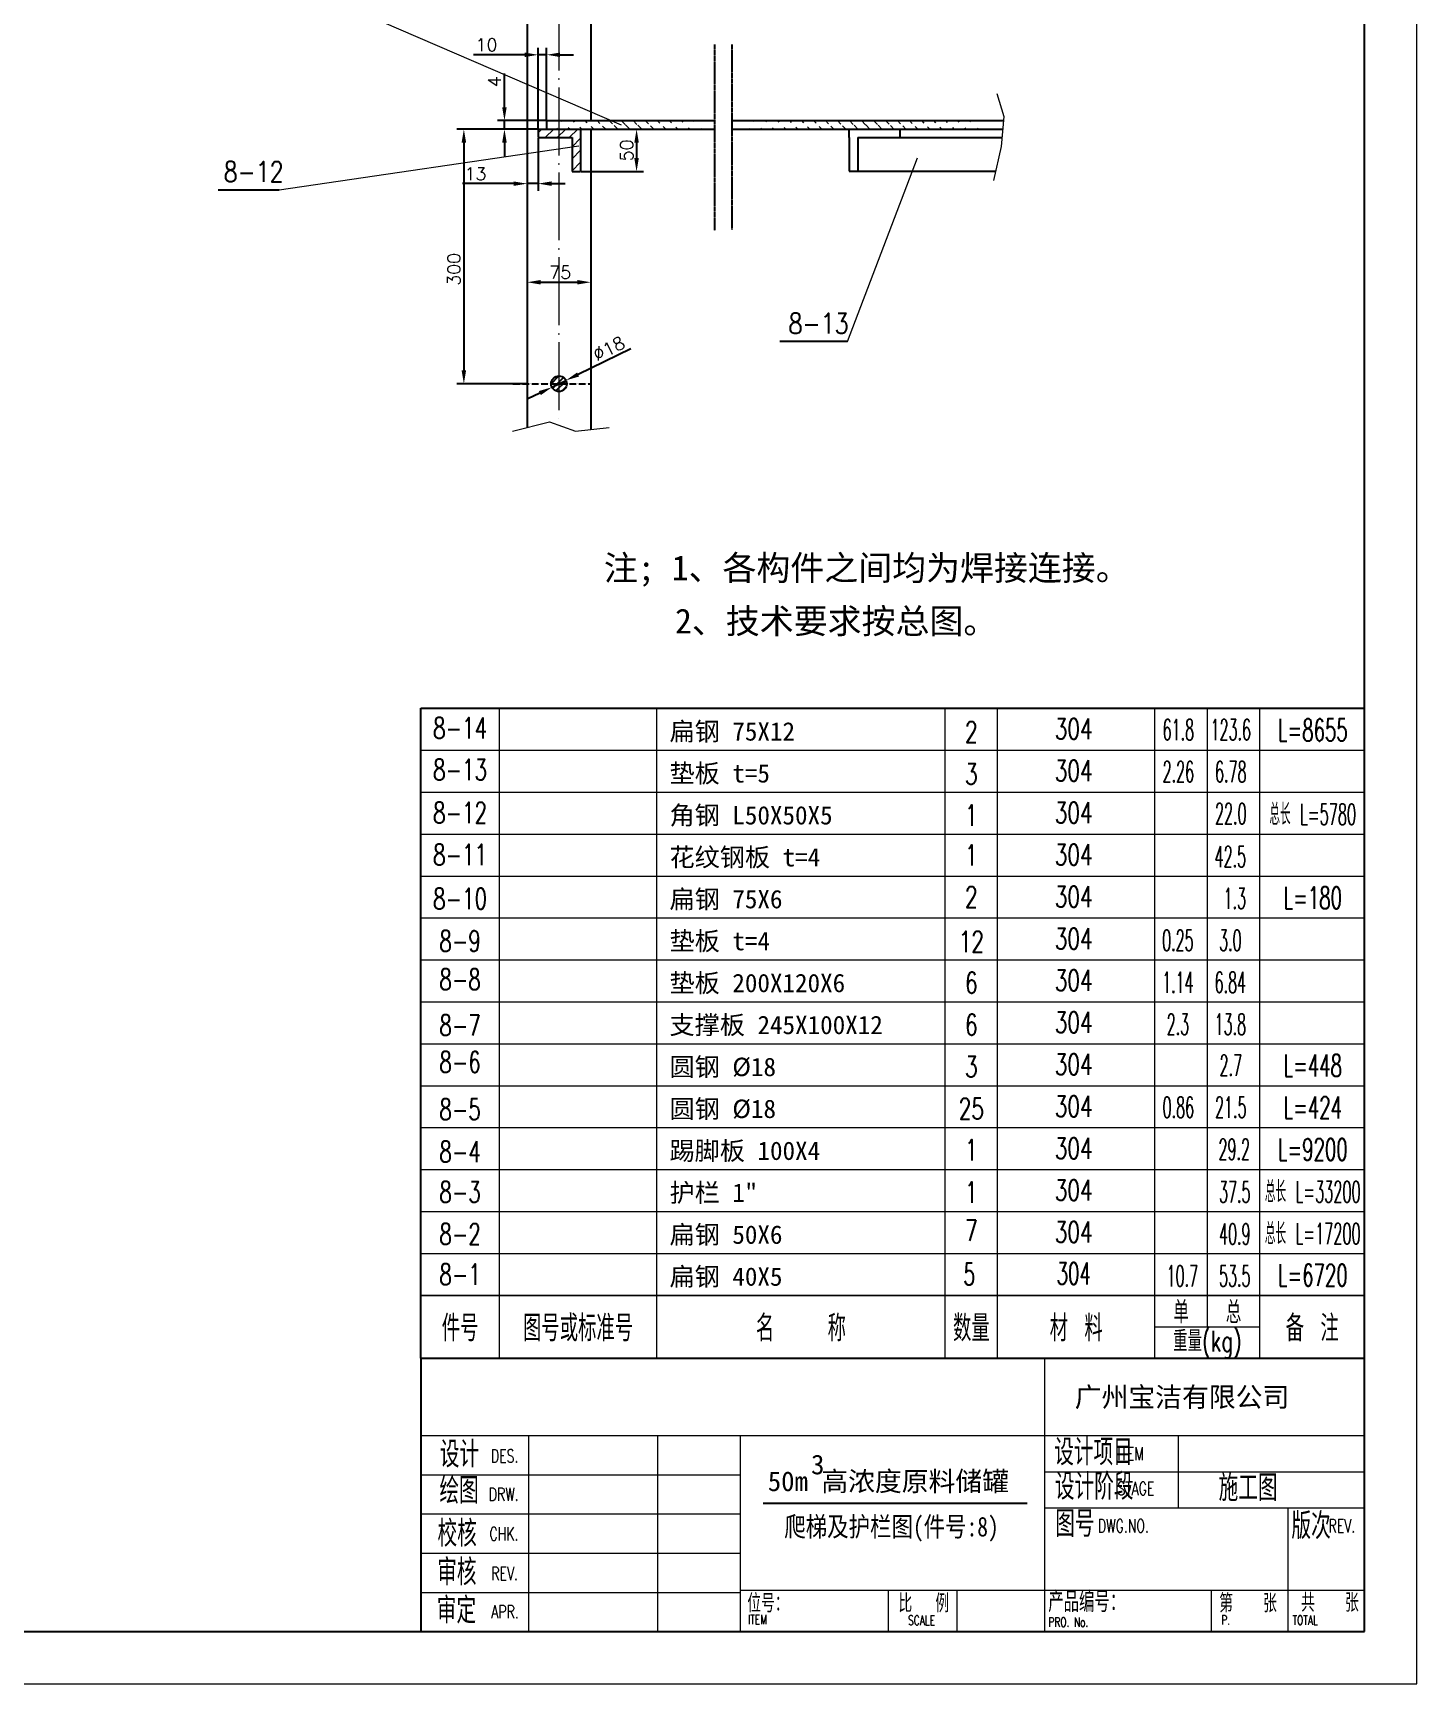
# Model space of a CAD drawing. Header units: inches. Extents: x 14786 to 39415, y 1343 to 18195.
# Drawn here: x 20904 to 25793, y 1343 to 7177 of the extents above; entities that cross this region are included whole.
import ezdxf
from ezdxf.enums import TextEntityAlignment as Align

# ---------------------------------------------------------------- set-up
doc = ezdxf.new("R2010")
doc.units = ezdxf.units.IN
doc.header["$MEASUREMENT"] = 0
for name, pattern in [('ACAD_ISO04W100', [30, 24, -3, 0, -3]), ('ACAD_ISO05W100', [33, 24, -3, 0, -3, 0, -3]), ('PHANTOM', [2.5, 1.25, -0.25, 0.25, -0.25, 0.25, -0.25])]:
    doc.linetypes.add(name, pattern=pattern)
for name, color, linetype in [('1', 1, 'ACAD_ISO05W100'), ('2', 3, 'Continuous'), ('4', 7, 'Continuous'), ('5', 6, 'PHANTOM')]:
    doc.layers.add(name, color=color, linetype=linetype)
for name, color, linetype, lineweight in [('TEXT', 3, 'Continuous', 15), ('图层1', 1, 'ACAD_ISO04W100', 18), ('细实线', 4, 'Continuous', 18)]:
    doc.layers.add(name, color=color, linetype=linetype, lineweight=lineweight)
doc.styles.add('HZ', font='TXT', dxfattribs={"width": 0.8, "bigfont": 'HZTXT'})
doc.styles.add('ROMANS', font='ROMANS', dxfattribs={"bigfont": 'HZTXT'})
doc.styles.add('STYLE1', font='SimSun.ttf', dxfattribs={"height": 40})
doc.styles.add('TKGSH', font='romand', dxfattribs={"bigfont": 'gsh'})
doc.dimstyles.get("Standard").update_dxf_attribs({"dimtxt": 1.8, "dimasz": 1.9, "dimexe": 1, "dimexo": 0.0625, "dimgap": 0.05, "dimtad": 1, "dimdec": 4, "dimzin": 0, "dimdsep": 46, "dimtxsty": 'ROMANS', "dimcen": 0.09, "dimclrd": 1, "dimclre": 1, "dimclrt": 2, "dimadec": 0, "dimazin": 0, "dimtfac": 1, "dimtdec": 4, "dimtofl": 0, "dimtmove": 0, "dimatfit": 3, "dimfxl": 0, "dimtolj": 1, "dimtzin": 0, "dimarcsym": 0})
pattern_1 = [(135, (5164.9, -1492.06), (-21.213246, -21.213246), [])]

# ---------------------------------------------------------------- blocks, each defined once
blk = doc.blocks.new('*D58')
at = {"layer": '4', "color": 1, "lineweight": -2}
for p, q in [((22649.8, 6806.3), (22649.8, 6620.1)), ((22688.8, 6806.3), (22688.8, 6620.1)), ((22602.3, 6645.1), (22421.6, 6645.1)), ((22688.8, 6645.1), (22649.8, 6645.1)), ((22736.3, 6645.1), (22783.8, 6645.1))]:
    blk.add_line(p, q, dxfattribs=at)
at = {"layer": '4', "color": 1}
for points in [[(22602.3, 6653), (22602.3, 6637.2), (22649.8, 6645.1)], [(22736.3, 6653), (22736.3, 6637.2), (22688.8, 6645.1)]]:
    blk.add_solid(points, dxfattribs=at)
at = {"layer": 'DEFPOINTS', "color": 0}
for p in [(22649.8, 6807.8), (22688.8, 6807.8), (22649.8, 6645.1)]:
    blk.add_point(p, dxfattribs=at)
at = {"layer": '4', "color": 2, "insert": (22467.3, 6680.1), "char_height": 45, "attachment_point": 5, "style": 'ROMANS'}
blk.add_mtext('\\A1;13', dxfattribs=at)
blk = doc.blocks.new('*D43')
at = {"layer": '4', "color": 1, "lineweight": -2}
for p, q in [((22688.8, 6839.4), (22688.8, 7125.5)), ((22718.8, 6869.4), (22718.8, 7125.5)), ((22641.3, 7100.5), (22460.6, 7100.5)), ((22718.8, 7100.5), (22688.8, 7100.5)), ((22766.3, 7100.5), (22813.8, 7100.5))]:
    blk.add_line(p, q, dxfattribs=at)
at = {"layer": '4', "color": 1}
for points in [[(22641.3, 7108.5), (22641.3, 7092.6), (22688.8, 7100.5)], [(22766.3, 7108.5), (22766.3, 7092.6), (22718.8, 7100.5)]]:
    blk.add_solid(points, dxfattribs=at)
at = {"layer": 'DEFPOINTS', "color": 0}
for p in [(22688.8, 7100.5), (22688.8, 6837.8), (22718.8, 6867.8)]:
    blk.add_point(p, dxfattribs=at)
at = {"layer": '4', "color": 2, "insert": (22506.3, 7135.5), "char_height": 45, "attachment_point": 5, "style": 'ROMANS'}
blk.add_mtext('\\A1;10', dxfattribs=at)
blk = doc.blocks.new('*D5')
at = {"layer": '4', "color": 1, "lineweight": -2}
for p, q in [((22648.2, 6837.8), (22401.3, 6837.8)), ((22426.3, 6790.3), (22426.3, 5985.3)), ((22648.2, 5937.8), (22401.3, 5937.8))]:
    blk.add_line(p, q, dxfattribs=at)
at = {"layer": '4', "color": 1}
for points in [[(22418.4, 6790.3), (22434.3, 6790.3), (22426.3, 6837.8)], [(22418.4, 5985.3), (22434.3, 5985.3), (22426.3, 5937.8)]]:
    blk.add_solid(points, dxfattribs=at)
at = {"layer": 'DEFPOINTS', "color": 0}
for p in [(22649.8, 6837.8), (22426.3, 5937.8), (22649.8, 5937.8)]:
    blk.add_point(p, dxfattribs=at)
at = {"layer": '4', "color": 2, "insert": (22391.3, 6342.3), "char_height": 45, "attachment_point": 5, "rotation": 90, "style": 'ROMANS'}
blk.add_mtext('\\A1;300', dxfattribs=at)
blk = doc.blocks.new('*D6')
at = {"layer": '4', "color": 1, "lineweight": -2}
for p, q in [((22844, 6837.8), (23061.4, 6837.8)), ((23036.4, 6790.3), (23036.4, 6735.3)), ((22840.3, 6687.8), (23061.4, 6687.8))]:
    blk.add_line(p, q, dxfattribs=at)
at = {"layer": '4', "color": 1}
for points in [[(23028.5, 6790.3), (23044.4, 6790.3), (23036.4, 6837.8)], [(23028.5, 6735.3), (23044.4, 6735.3), (23036.4, 6687.8)]]:
    blk.add_solid(points, dxfattribs=at)
at = {"layer": 'DEFPOINTS', "color": 0}
for p in [(22842.5, 6837.8), (22838.8, 6687.8), (23036.4, 6687.8)]:
    blk.add_point(p, dxfattribs=at)
at = {"layer": '4', "color": 2, "insert": (23001.4, 6762.8), "char_height": 45, "attachment_point": 5, "rotation": 90, "style": 'ROMANS'}
blk.add_mtext('\\A1;50', dxfattribs=at)
blk = doc.blocks.new('*D7')
at = {"layer": '4', "color": 1, "lineweight": -2}
for p, q in [((22569.7, 6915.3), (22569.7, 7034.2)), ((22717.2, 6867.8), (22544.7, 6867.8)), ((22687.2, 6837.8), (22544.7, 6837.8)), ((22569.7, 6837.8), (22569.7, 6867.8)), ((22569.7, 6790.3), (22569.7, 6742.8))]:
    blk.add_line(p, q, dxfattribs=at)
at = {"layer": '4', "color": 1}
for points in [[(22561.7, 6915.3), (22577.6, 6915.3), (22569.7, 6867.8)], [(22561.7, 6790.3), (22577.6, 6790.3), (22569.7, 6837.8)]]:
    blk.add_solid(points, dxfattribs=at)
at = {"layer": 'DEFPOINTS', "color": 0}
for p in [(22569.7, 6837.8), (22688.8, 6837.8), (22718.8, 6867.8)]:
    blk.add_point(p, dxfattribs=at)
at = {"layer": '4', "color": 2, "insert": (22534.7, 7005.7), "char_height": 45, "attachment_point": 5, "rotation": 90, "style": 'ROMANS'}
blk.add_mtext('\\A1;4', dxfattribs=at)
blk = doc.blocks.new('*D8')
at = {"layer": '4', "color": 1, "lineweight": -2}
for p, q in [((22649.8, 6361.2), (22649.8, 6271.7)), ((22874.8, 6361.2), (22874.8, 6271.7)), ((22697.3, 6296.7), (22827.3, 6296.7))]:
    blk.add_line(p, q, dxfattribs=at)
at = {"layer": '4', "color": 1}
for points in [[(22697.3, 6304.6), (22697.3, 6288.7), (22649.8, 6296.7)], [(22827.3, 6304.6), (22827.3, 6288.7), (22874.8, 6296.7)]]:
    blk.add_solid(points, dxfattribs=at)
at = {"layer": 'DEFPOINTS', "color": 0}
for p in [(22649.8, 6362.8), (22874.8, 6362.8), (22874.8, 6296.7)]:
    blk.add_point(p, dxfattribs=at)
at = {"layer": '4', "color": 2, "insert": (22766.9, 6331.7), "char_height": 45, "attachment_point": 5, "style": 'ROMANS'}
blk.add_mtext('\\A1;75', dxfattribs=at)
blk = doc.blocks.new('*D82')
at = {"layer": '4', "color": 1, "lineweight": -2}
for p, q in [((23015.7, 6061.2), (22829.8, 5970.7)), ((22694.8, 5904.9), (22652.1, 5884.1)), ((22737.5, 5925.7), (22787.1, 5949.9))]:
    blk.add_line(p, q, dxfattribs=at)
at = {"layer": '4', "color": 1}
for points in [[(22826.3, 5977.8), (22833.3, 5963.6), (22787.1, 5949.9)], [(22691.3, 5912.1), (22698.2, 5897.8), (22737.5, 5925.7)]]:
    blk.add_solid(points, dxfattribs=at)
at = {"layer": 'DEFPOINTS', "color": 0}
for p in [(22737.5, 5925.7), (22787.1, 5949.9)]:
    blk.add_point(p, dxfattribs=at)
at = {"layer": '4', "color": 2, "insert": (22938.1, 6062.4), "char_height": 45, "attachment_point": 5, "rotation": 25.96182, "style": 'ROMANS'}
blk.add_mtext('\\A1;%%c18', dxfattribs=at)

msp = doc.modelspace()

# ---------------------------------------------------------------- hatches: boundary and pattern name
at = {"layer": '4', "linetype": 'Continuous'}
h = msp.add_hatch(dxfattribs=at)
h.set_pattern_fill('ANSI31', color=256, scale=120.00024, style=0)
h.set_pattern_definition([(45, (5164.9, -1492.06), (-10.606623, 10.606623), [])])
h.paths.add_polyline_path([(22789.9, 5937.8), (22762.3, 5937.8), (22762.3, 5910.2, 0.414214)])
h.paths.add_polyline_path([(22762.3, 5965.4), (22762.3, 5937.8), (22789.9, 5937.8, 0.414214)])
h.paths.add_polyline_path([(22762.3, 5965.4, 0.414214), (22734.7, 5937.8), (22762.3, 5937.8)])
h.paths.add_polyline_path([(22762.3, 5937.8), (22734.7, 5937.8, 0.414214), (22762.3, 5910.2)])
at = {"layer": 'TEXT'}
h = msp.add_hatch(dxfattribs=at)
h.set_pattern_fill('ANSI31', color=256, scale=240.00048, angle=90, style=0)
h.set_pattern_definition(pattern_1)
edge = h.paths.add_edge_path()
edge.add_line((22718.8, 6867.8), (23311.3, 6867.8))
edge.add_line((22688.8, 6837.8), (23311.3, 6837.8))
h = msp.add_hatch(dxfattribs=at)
h.set_pattern_fill('ANSI31', color=256, scale=240.00048, style=0)
h.set_pattern_definition([(45, (5164.9, -1492.06), (-21.213246, 21.213246), [])])
h.paths.add_polyline_path([(22762.3, 6837.8), (22762.3, 6807.8), (22808.8, 6807.8), (22808.8, 6687.8), (22838.8, 6687.8), (22838.8, 6837.8)])
h.paths.add_polyline_path([(22688.8, 6837.8), (22688.8, 6807.8), (22762.3, 6807.8), (22762.3, 6837.8)])
h = msp.add_hatch(dxfattribs=at)
h.set_pattern_fill('ANSI31', color=256, scale=240.00048, angle=90, style=0)
h.set_pattern_definition(pattern_1)
edge = h.paths.add_edge_path()
edge.add_line((23373.5, 6837.8), (24330.1, 6837.8))
edge.add_line((23373.5, 6867.8), (24332.8, 6867.8))

# ---------------------------------------------------------------- linework, layer by layer
for p, q in [((25608.1, 1528), (25608.1, 16722.9)), ((22273.9, 4791), (25608.1, 4791)), ((22273.9, 2716), (22273.9, 4791)), ((22273.9, 2493.7), (22273.9, 2716)), ((22273.9, 2493.7), (25608.7, 2493.7)), ((22273.9, 2493.7), (25608.1, 2493.7)), ((22273.9, 2493.7), (22273.9, 1528)), ((25608.1, 1528), (25608.1, 2493.7)), ((23484, 1981.7), (24416.6, 1981.7)), ((15249.7, 1528), (25608.1, 1528)), ((22273.9, 1528), (25608.1, 1528))]:
    msp.add_line(p, q)
at = {"layer": '1'}
msp.add_line((22599.8, 5937.8), (22874.8, 5937.8), dxfattribs=at)
at = {"layer": '4'}
for p, q in [((22649.8, 7277.1), (22649.8, 5783.4)), ((21558.4, 6623.5), (21773.9, 6623.5)), ((23781.3, 6087.3), (23542.8, 6087.3))]:
    msp.add_line(p, q, dxfattribs=at)
at = {"layer": '4', "linetype": 'Continuous'}
for p, q in [((22874.8, 7270.1), (22874.8, 6867.8)), ((22688.8, 6837.8), (22688.8, 6807.8)), ((22688.8, 6837.8), (23311.3, 6837.8)), ((22718.8, 6867.8), (22718.8, 6837.8)), ((22718.8, 6867.8), (23311.3, 6867.8)), ((22838.8, 6837.8), (22838.8, 6687.8)), ((22874.8, 6837.8), (22874.8, 5776.4)), ((23373.5, 6867.8), (24332.8, 6867.8)), ((23373.5, 6837.8), (24330.1, 6837.8)), ((23787.6, 6807.8), (23787.6, 6837.8)), ((23967.6, 6807.8), (23967.6, 6837.8)), ((22688.8, 6807.8), (22808.8, 6807.8)), ((22808.8, 6807.8), (22808.8, 6687.8)), ((23787.6, 6807.8), (23787.6, 6689.8)), ((23817.6, 6807.8), (24327.4, 6807.8)), ((23817.6, 6807.8), (23817.6, 6689.8)), ((22808.8, 6687.8), (22838.8, 6687.8)), ((23787.6, 6689.8), (24304.9, 6689.8))]:
    msp.add_line(p, q, dxfattribs=at)
msp.add_circle((22762.3, 5937.8), 27.6, dxfattribs=at)
at = {"layer": '5'}
for p, q in [((23311.3, 7137.4), (23311.3, 6479.1)), ((23373.5, 7137.3), (23373.5, 6483.6))]:
    msp.add_line(p, q, dxfattribs=at)
at = {"layer": 'TEXT'}
for p, q in [((25793.4, 1342.7), (25793.4, 16908.2)), ((21772.7, 7375.3), (22981.6, 6853.4)), ((21773.9, 6623.5), (22832.8, 6778.5)), ((23781.3, 6087.3), (24028.7, 6735.9)), ((22551.8, 2716), (22551.8, 4791)), ((23107.6, 2716), (23107.6, 4791)), ((24126.6, 2716), (24126.6, 4791)), ((24311.8, 2716), (24311.8, 4791)), ((24867.6, 2716), (24867.6, 4791)), ((25052.9, 2716), (25052.9, 4791)), ((25238.2, 2716), (25238.2, 4791)), ((22273.9, 4642.8), (25608.1, 4642.8)), ((22273.9, 4494.6), (25608.1, 4494.6)), ((22273.9, 4346.3), (25608.1, 4346.3)), ((22273.9, 4198.1), (25608.1, 4198.1)), ((22273.9, 4049.9), (25608.1, 4049.9)), ((22273.9, 3901.7), (25608.1, 3901.7)), ((22273.9, 3753.5), (25608.1, 3753.5)), ((22273.9, 3605.3), (25608.1, 3605.3)), ((22273.9, 3457.1), (25608.1, 3457.1)), ((22273.9, 3308.9), (25608.1, 3308.9)), ((22273.9, 3160.6), (25608.1, 3160.6)), ((22273.9, 3012.4), (25608.1, 3012.4)), ((22273.9, 2864.2), (25608.1, 2864.2)), ((25608.1, 2716), (22273.9, 2716)), ((22273.9, 2716), (25608.1, 2716)), ((22551.8, 2493.7), (22551.8, 2716)), ((23107.6, 2493.7), (23107.6, 2716)), ((24126.6, 2493.7), (24126.6, 2716)), ((24311.8, 2493.7), (24311.8, 2716)), ((24867.6, 2493.7), (24867.6, 2716)), ((25052.9, 2604.8), (25052.9, 2716)), ((25238.2, 2493.7), (25238.2, 2716)), ((24867.6, 2604.8), (25238.2, 2604.8)), ((14786.4, 1342.7), (25793.4, 1342.7))]:
    msp.add_line(p, q, dxfattribs=at)
for points in [[(24309.6, 6963.4), (24334.1, 6882.3), (24324.5, 6776.1), (24297.1, 6655.9)], [(22597.7, 5770.4), (22729.1, 5803.3), (22821.1, 5770.4), (22939.5, 5783.6)]]:
    msp.add_lwpolyline(points, dxfattribs=at)
at = {"layer": '图层1', "ltscale": 10}
msp.add_line((22762.3, 7285.1), (22762.3, 5791.4), dxfattribs=at)
at = {"layer": '细实线'}
for p, q in [((24477.2, 2493.7), (24477.2, 1528)), ((22273.9, 2220.4), (25606.8, 2220.4)), ((22655.2, 2220.4), (22655.2, 1528)), ((23110.7, 2220.4), (23110.7, 1528)), ((23402.2, 2220.4), (23402.2, 1528)), ((24950.9, 1965.3), (24950.9, 2220.4)), ((22273.9, 2081.9), (23402.2, 2081.9)), ((24477.2, 2092.9), (25606.8, 2092.9)), ((22273.9, 1943.5), (23402.2, 1943.5)), ((24477.2, 1965.3), (25606.8, 1965.3)), ((25336.7, 1965.3), (25336.7, 1673.8)), ((22273.9, 1805), (23402.2, 1805)), ((22273.9, 1666.5), (23402.2, 1666.5)), ((23402.2, 1673.8), (25606.8, 1673.8)), ((23924.8, 1673.8), (23924.8, 1528)), ((24169, 1528), (24169, 1673.8)), ((25066.9, 1673.8), (25066.9, 1528)), ((25336.7, 1673.8), (25336.7, 1528))]:
    msp.add_line(p, q, dxfattribs=at)

# ---------------------------------------------------------------- texts
at = {"layer": '2', "style": 'HZ', "width": 0.8}
for s, p in [('8-12', (21577.4, 6651.2)), ('8-13', (23573.3, 6115))]:
    msp.add_text(s, height=72, dxfattribs=at).set_placement(p)
at = {"layer": 'TEXT', "style": 'STYLE1'}
for s, height, p in [('注; 1、各构件之间均为焊接连接。', 87.885, (22920.9, 5243.3)), ('2、技术要求按总图。', 87.89, (23172.1, 5055.3)), ('扁钢 75X12', 65.1, (23152.9, 4676.8)), ('垫板 t=5', 65.1, (23152.9, 4528.6)), ('角钢 L50X50X5', 65.1, (23152.9, 4380.4)), ('花纹钢板 t=4', 65.1, (23152.9, 4232.2)), ('扁钢 75X6', 65.1, (23152.9, 4084)), ('垫板 t=4', 65.1, (23152.9, 3935.8)), ('垫板 200X120X6', 65.1, (23152.9, 3787.6)), ('支撑板 245X100X12', 65.1, (23152.9, 3639.3)), ('圆钢 %%c18', 65.1, (23152.9, 3491.1)), ('圆钢 %%c18', 65.1, (23152.9, 3342.9)), ('踢脚板 100X4', 65.1, (23152.9, 3194.7)), ('护栏 1"', 65.1, (23152.9, 3046.5)), ('扁钢 50X6', 65.1, (23152.9, 2898.3)), ('扁钢 40X5', 65.1, (23152.9, 2750.1))]:
    msp.add_text(s, height=height, dxfattribs=at).set_placement(p)
at = {"layer": 'TEXT', "style": 'HZ'}
for s, height, width, p in [('8-14', 74.11, 0.7, (22412.8, 4684.4)), ('2', 74.1, 0.7, (24219.2, 4670.2)), ('304', 74.11, 0.7, (24580.8, 4681.3)), ('61.8', 74.11, 0.5, (24950.4, 4677.9)), ('123.6', 74.11, 0.5, (25135.7, 4677.9)), ('L=8655', 78, 0.6, (25425.2, 4675.2)), ('8-13', 74.11, 0.7, (22412.8, 4536.8)), ('3', 74.1, 0.7, (24219.2, 4522)), ('304', 74.11, 0.7, (24580.8, 4533.1)), ('2.26', 74.11, 0.5, (24950.4, 4529.6)), ('6.78', 74.11, 0.5, (25135.7, 4529.6)), ('8-12', 74.11, 0.7, (22412.8, 4385.3)), ('1', 74.1, 0.7, (24219.2, 4375.1)), ('304', 74.11, 0.7, (24580.8, 4384.8)), ('22.0', 74.11, 0.5, (25135.7, 4381.4)), ('总长 L=5780', 75, 0.5, (25425.2, 4378.7)), ('8-11', 74.11, 0.7, (22412.8, 4236.4)), ('1', 74.1, 0.7, (24219.2, 4234.8)), ('304', 74.11, 0.7, (24580.8, 4236.6)), ('42.5', 74.11, 0.5, (25134.1, 4230)), ('8-10', 74.11, 0.7, (22412.8, 4081)), ('2', 74.1, 0.7, (24219.2, 4086.6)), ('304', 74.11, 0.7, (24580.8, 4088.4)), ('1.3', 74.11, 0.5, (25149.8, 4081.7)), ('L=180', 78, 0.6, (25425.2, 4082.3)), ('8-9', 74.11, 0.7, (22412.8, 3932)), ('12', 74.11, 0.7, (24219.2, 3929.1)), ('304', 74.11, 0.7, (24580.8, 3940.2)), ('0.25', 74.11, 0.5, (24948.8, 3933.5)), ('3.0', 74.11, 0.5, (25134.1, 3933.5)), ('8-8', 74.11, 0.7, (22412.8, 3795.9)), ('6', 74.1, 0.7, (24219.2, 3784.5)), ('304', 74.11, 0.7, (24580.8, 3792)), ('1.14', 74.11, 0.5, (24948.8, 3785.3)), ('6.84', 74.11, 0.5, (25134.1, 3785.3)), ('8-7', 74.11, 0.7, (22412.8, 3634)), ('6', 74.1, 0.7, (24219.2, 3636.3)), ('304', 74.11, 0.7, (24580.8, 3643.8)), ('2.3', 74.11, 0.5, (24948.8, 3637.1)), ('13.8', 74.11, 0.5, (25134.1, 3637.1)), ('8-6', 74.11, 0.7, (22412.8, 3504.3)), ('3', 74.1, 0.7, (24219.2, 3487.3)), ('304', 74.11, 0.7, (24580.8, 3495.6)), ('2.7', 74.11, 0.5, (25135.7, 3492.2)), ('L=448', 78, 0.6, (25425.2, 3489.5)), ('8-5', 74.11, 0.7, (22412.8, 3336.1)), ('25', 74.11, 0.7, (24219.2, 3339.1)), ('304', 74.11, 0.7, (24580.8, 3347.4)), ('0.86', 74.11, 0.5, (24950.4, 3343.9)), ('21.5', 74.11, 0.5, (25135.7, 3343.9)), ('L=424', 78, 0.6, (25425.2, 3341.3)), ('304', 74.11, 0.7, (24580.8, 3199.1)), ('29.2', 74.11, 0.5, (25147.9, 3195.7)), ('L=9200', 78, 0.6, (25425.2, 3193)), ('8-4', 74.11, 0.7, (22412.8, 3187.1)), ('1', 74.1, 0.7, (24219.2, 3192.8)), ('8-3', 74.11, 0.7, (22412.8, 3044.6)), ('1', 74.1, 0.7, (24219.2, 3043.5)), ('304', 74.11, 0.7, (24580.8, 3050.9)), ('37.5', 74.11, 0.5, (25149.8, 3044.3)), ('总长 L=33200', 75, 0.5, (25425.2, 3044.8)), ('7', 74.1, 0.7, (24219.2, 2908.5)), ('304', 74.11, 0.7, (24580.8, 2902.7)), ('总长 L=17200', 75, 0.5, (25425.2, 2896.6)), ('8-2', 74.11, 0.7, (22412.8, 2895.6)), ('40.9', 74.11, 0.5, (25149.8, 2896)), ('8-1', 74.11, 0.7, (22412.8, 2753.1)), ('5', 78, 0.6, (24211.8, 2752.3)), ('304', 78, 0.6, (24580.8, 2754.5)), ('10.7', 74.11, 0.5, (24964.5, 2747.8)), ('53.5', 74.11, 0.5, (25149.8, 2747.8)), ('L=6720', 78, 0.6, (25425.2, 2748.4))]:
    msp.add_text(s, height=height, dxfattribs=dict(at, width=width)).set_placement(p, align=Align.CENTER)
at = {"layer": 'TEXT', "style": 'HZ', "width": 0.7}
for s, height, p in [('单', 78.1, (24960.3, 2660.4)), ('总', 78.1, (25145.5, 2660.4)), ('件号', 92.63, (22412.8, 2604.8)), ('图号或标准号', 92.63, (22829.7, 2604.8)), ('名   称', 92.63, (23617.1, 2604.8)), ('数量', 92.63, (24219.2, 2604.8)), ('材 料', 92.63, (24589.7, 2604.8)), ('备 注', 92.63, (25423.4, 2604.8)), ('重量(kg)', 72.94, (25052.9, 2549.3))]:
    msp.add_text(s, height=height, dxfattribs=at).set_placement(p, align=Align.MIDDLE)
at = {"layer": '细实线', "style": 'STYLE1'}
for s, height, p in [('广州宝洁有限公司', 69.46, (24584.4, 2322.3)), ('50m 高浓度原料储罐', 69.464, (23500, 2024.4))]:
    msp.add_text(s, height=height, dxfattribs=at).set_placement(p)
at = {"layer": '细实线'}
for s, height, style, width, p in [('设计项目', 92.58, 'HZ', 0.75, (24512, 2115.6)), ('设计', 92.58, 'HZ', 0.75, (22341.3, 2108)), ('DES.', 46.29, 'TKGSH', 0.7, (22521.8, 2125.5)), ('ITEM', 46.29, 'TKGSH', 0.7, (24735.1, 2133.3)), ('绘图', 92.58, 'HZ', 0.75, (22340, 1979.9)), ('设计阶段', 92.58, 'HZ', 0.75, (24514.3, 1994.1)), ('STAGE', 46.29, 'TKGSH', 0.7, (24735.1, 2010.4)), ('施工图', 92.58, 'HZ', 0.75, (25092.6, 1989.3)), ('DRW.', 46.29, 'TKGSH', 0.7, (22514.2, 1990.1)), ('校核', 92.58, 'HZ', 0.75, (22333.2, 1828.1)), ('爬梯及护栏图(件号:8)', 69.464, 'STYLE1', 0.8, (23558.1, 1864.2)), ('图号', 92.58, 'HZ', 0.75, (24515.3, 1862.6)), ('版次', 92.58, 'HZ', 0.75, (25349.9, 1855.3)), ('CHK.', 46.29, 'TKGSH', 0.7, (22516.8, 1850.3)), ('DWG.NO.', 46.29, 'TKGSH', 0.7, (24666.2, 1878.5)), ('REV.', 46.29, 'TKGSH', 0.7, (25481, 1878.5)), ('审核', 92.58, 'HZ', 0.75, (22332.2, 1691.7)), ('REV.', 46.29, 'TKGSH', 0.7, (22523.1, 1710.1)), ('审定', 92.58, 'HZ', 0.75, (22330.7, 1556.7)), ('位号：', 64.81, 'HZ', 0.75, (23427.6, 1595.8)), ('比', 64.8, 'HZ', 0.75, (23961.6, 1595.8)), ('例', 64.8, 'HZ', 0.75, (24092.2, 1595.8)), ('产品编号：', 72.5, 'HZ', 0.75, (24490.8, 1596.8)), ('第', 64.8, 'HZ', 0.75, (25094.9, 1595.8)), ('张', 64.8, 'HZ', 0.75, (25250.1, 1595.8)), ('共', 64.8, 'HZ', 0.75, (25384, 1597.8)), ('张', 64.8, 'HZ', 0.75, (25539.3, 1597.8)), ('APR.', 46.29, 'TKGSH', 0.7, (22523.1, 1574.9)), ('ITEM', 33.33, 'TKGSH', 0.7, (23430.2, 1554.2)), ('SCALE', 33.33, 'TKGSH', 0.7, (23995.8, 1551)), ('PRO. No.', 33.33, 'TKGSH', 0.7, (24491.5, 1544.8)), ('P.', 33.33, 'TKGSH', 0.7, (25102.1, 1552.4)), ('TOTAL', 33.33, 'TKGSH', 0.7, (25353.7, 1551.7))]:
    msp.add_text(s, height=height, dxfattribs=dict(at, style=style, width=width)).set_placement(p)
at = {"layer": '细实线', "style": 'STYLE1'}
msp.add_text('3', height=69.5, dxfattribs=at).set_placement((23676.5, 2083.7), align=Align.CENTER)

# ---------------------------------------------------------------- dimensions: what is measured, and where the dimension line sits
at = {"layer": '4'}
for base, p1, p2, text, override, picture, middle in [((22688.8, 7100.5), (22718.8, 6867.8), (22688.8, 6837.8), '10', {"dimscale": 25, "dimgap": 0.5, "dimdec": 0, "dimtdec": 0, "dimtofl": 1}, '*D43', (22506.3, 7100.5)), ((22649.8, 6645.1), (22688.8, 6807.8), (22649.8, 6807.8), '13', {"dimscale": 25, "dimgap": 0.5, "dimdec": 0, "dimtdec": 0, "dimtofl": 1}, '*D58', (22467.3, 6645.1)), ((22874.8, 6296.7), (22649.8, 6362.8), (22874.8, 6362.8), '75', {"dimscale": 25, "dimgap": 0.5, "dimdec": 0, "dimtdec": 0}, '*D8', (22766.9, 6296.7))]:
    dim = msp.add_linear_dim(base=base, p1=p1, p2=p2, text=text, dimstyle='Standard', override=override, dxfattribs=at)
    dim.commit()
    dim.dimension.update_dxf_attribs({"geometry": picture, "text_midpoint": middle, "dimtype": 160})
for base, p1, p2, text, override, picture, middle in [((22569.7, 6837.8), (22718.8, 6867.8), (22688.8, 6837.8), '4', {"dimscale": 25, "dimgap": 0.5, "dimdec": 0, "dimtdec": 0, "dimtofl": 1}, '*D7', (22569.7, 7005.7)), ((22426.3, 5937.8), (22649.8, 6837.8), (22649.8, 5937.8), '300', {"dimscale": 25, "dimgap": 0.5, "dimdec": 0, "dimtdec": 0}, '*D5', (22426.3, 6342.3)), ((23036.4, 6687.8), (22842.5, 6837.8), (22838.8, 6687.8), '50', {"dimscale": 25, "dimgap": 0.5, "dimdec": 0, "dimtdec": 0}, '*D6', (23036.4, 6762.8))]:
    dim = msp.add_linear_dim(base=base, p1=p1, p2=p2, angle=90, text=text, dimstyle='Standard', override=override, dxfattribs=at)
    dim.commit()
    dim.dimension.update_dxf_attribs({"geometry": picture, "text_midpoint": middle, "dimtype": 160})
dim = msp.add_diameter_dim_2p(p1=(22737.5, 5925.7), p2=(22787.1, 5949.9), text='%%c18', dimstyle='Standard', override={"dimscale": 25, "dimgap": 0.5, "dimdec": 0, "dimtdec": 0, "dimtofl": 1}, dxfattribs=at)
dim.commit()
dim.dimension.update_dxf_attribs({"geometry": '*D82', "text_midpoint": (22953.5, 6030.9), "dimtype": 163})

doc.saveas('drawing.dxf')
